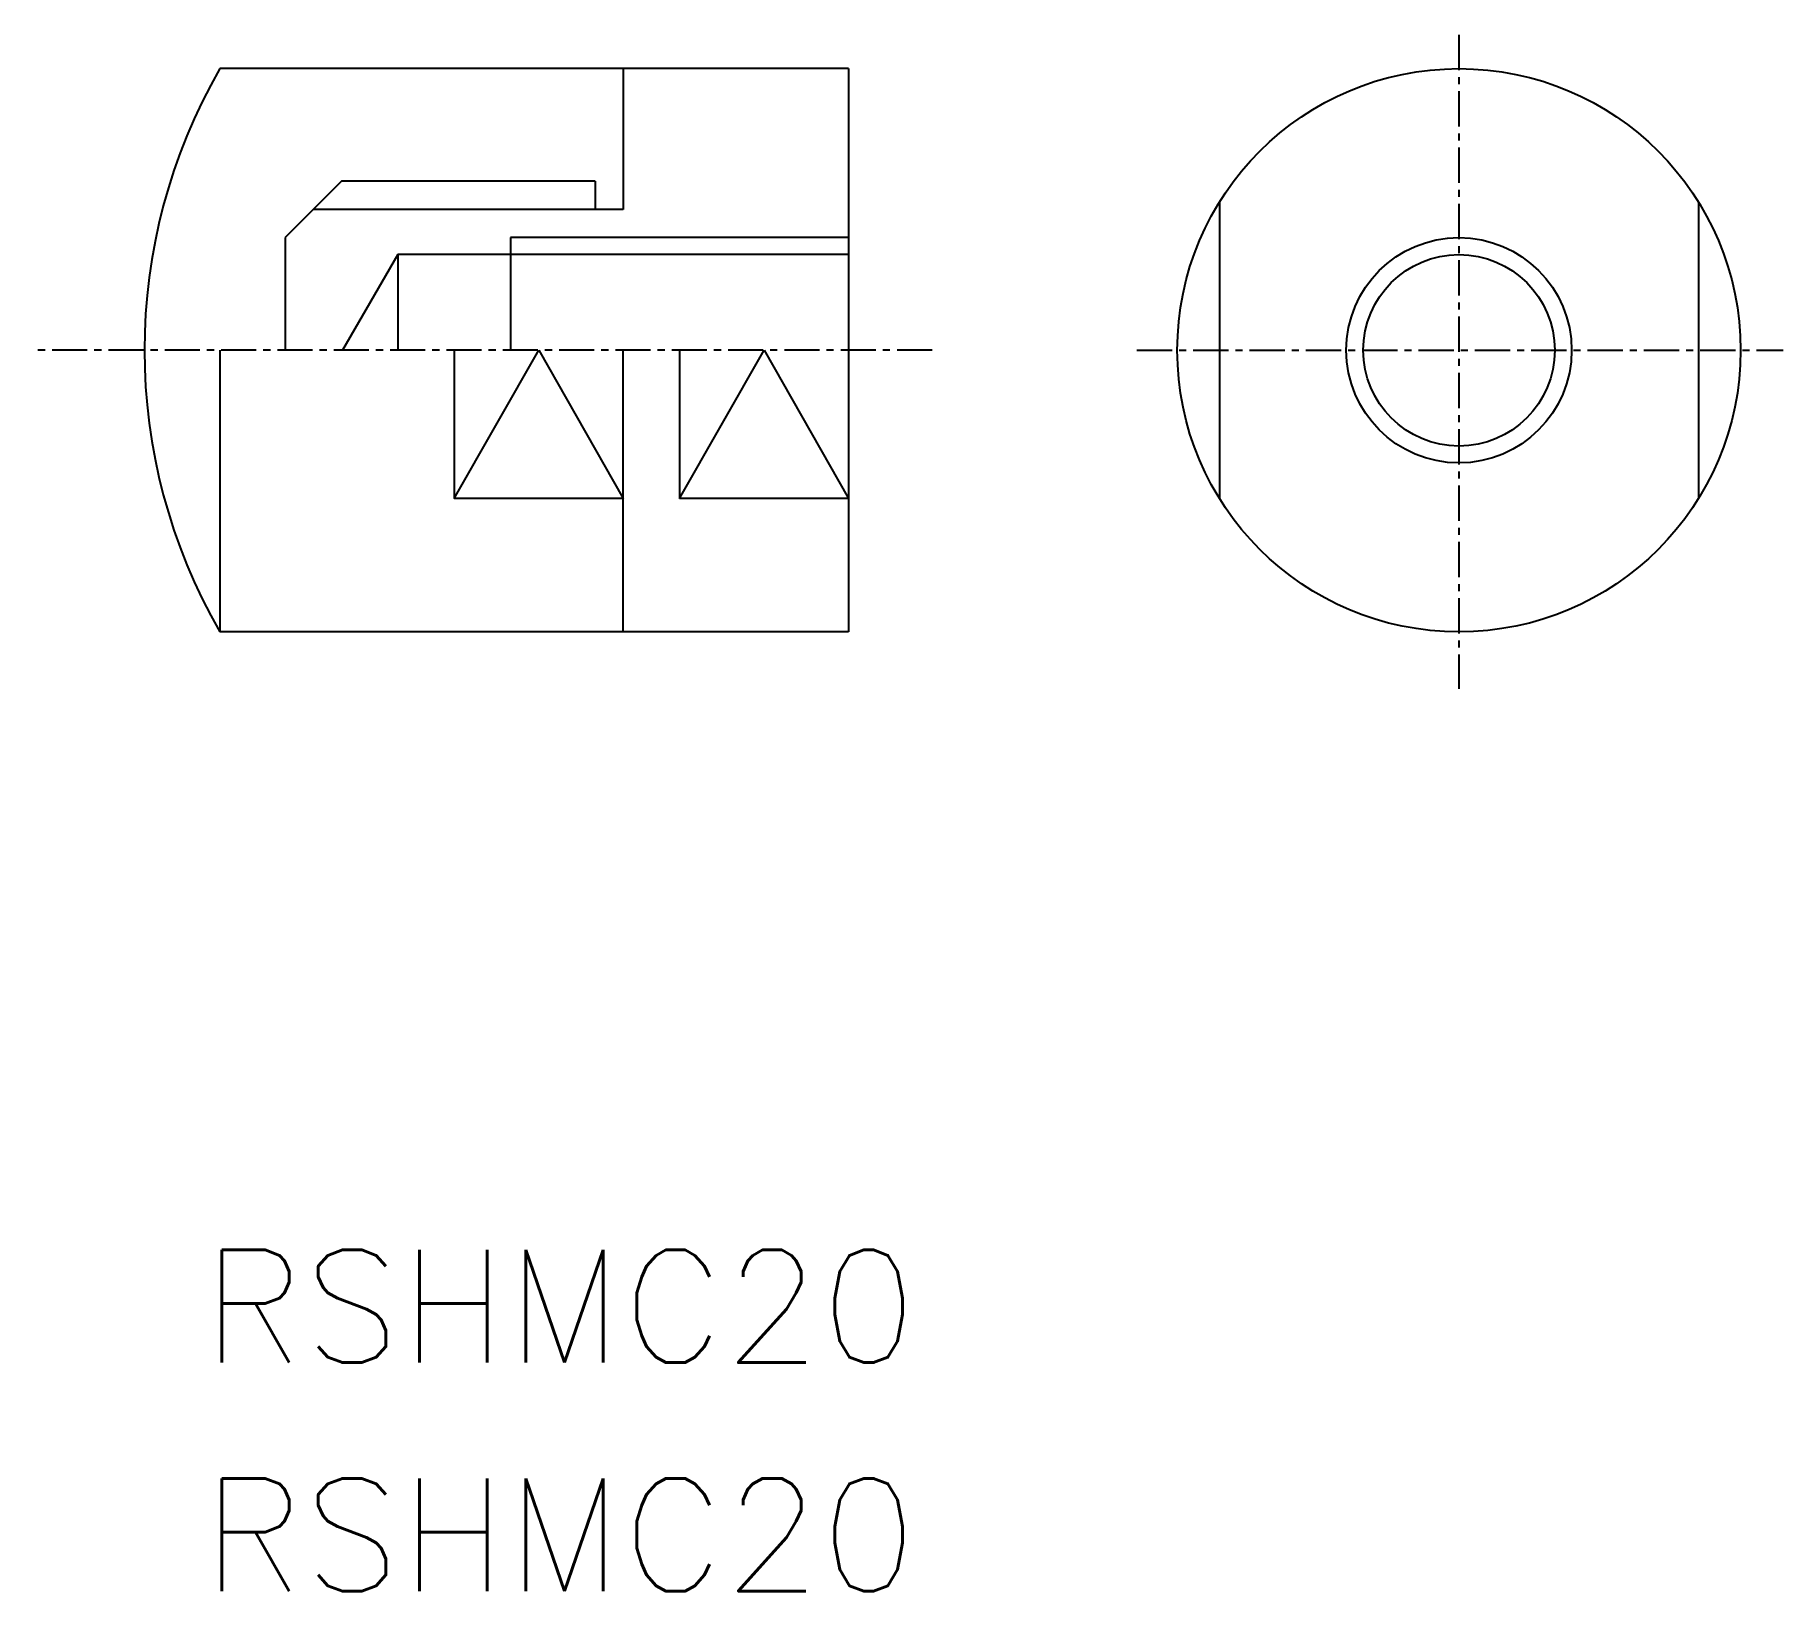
# Model space of a CAD drawing. Extents: x -130.7 to -68.7, y 1540.6 to 1595.9.
import ezdxf

# ---------------------------------------------------------------- set-up
doc = ezdxf.new("R2010")
doc.units = 0
doc.linetypes.add('CENTER', pattern=[2, 1.25, -0.25, 0.25, -0.25])
doc.layers.get('0').update_dxf_attribs({"linetype": 'CONTINUOUS'})
doc.layers.add('CENTER', color=1, linetype='CENTER')
doc.styles.get("Standard").update_dxf_attribs({"font": 'txt.shx', "bigfont": 'bigfont.shx'})

msp = doc.modelspace()

# ---------------------------------------------------------------- linework, layer by layer
at = {"linetype": 'CONTINUOUS'}
for p, q in [((-101.839, 1594.693), (-124.159, 1594.693)), ((-101.839, 1594.693), (-101.839, 1574.693)), ((-88.667, 1589.961), (-88.667, 1579.425)), ((-71.667, 1589.961), (-71.667, 1579.425)), ((-124.159, 1584.693), (-124.159, 1574.693)), ((-115.839, 1584.693), (-115.839, 1579.425)), ((-115.839, 1579.425), (-112.839, 1584.693)), ((-112.839, 1584.693), (-109.839, 1579.425)), ((-109.839, 1574.693), (-109.839, 1584.693)), ((-107.839, 1584.693), (-107.839, 1579.425)), ((-107.839, 1579.425), (-104.839, 1584.693)), ((-104.839, 1584.693), (-101.839, 1579.425)), ((-109.839, 1579.425), (-115.839, 1579.425)), ((-101.839, 1579.425), (-107.839, 1579.425)), ((-101.839, 1574.693), (-124.159, 1574.693))]:
    msp.add_line(p, q, dxfattribs=at)
at = {"color": 3}
for p, q in [((-109.839, 1594.693), (-109.839, 1589.693)), ((-119.839, 1590.693), (-121.839, 1588.693)), ((-110.839, 1590.693), (-119.839, 1590.693)), ((-110.839, 1590.693), (-110.839, 1589.693)), ((-109.839, 1589.693), (-120.839, 1589.693)), ((-121.839, 1588.693), (-121.839, 1584.693)), ((-113.839, 1588.693), (-113.839, 1584.693)), ((-101.839, 1588.693), (-113.839, 1588.693)), ((-117.839, 1588.093), (-119.802, 1584.693)), ((-117.839, 1588.093), (-117.839, 1584.693)), ((-101.839, 1588.093), (-117.839, 1588.093))]:
    msp.add_line(p, q, dxfattribs=at)
at = {"linetype": 'CONTINUOUS'}
for radius in [10, 3.4]:
    msp.add_circle((-80.167, 1584.693), radius, dxfattribs=at)
at = {"color": 3}
msp.add_circle((-80.167, 1584.693), 4, dxfattribs=at)
at = {"linetype": 'CONTINUOUS'}
msp.add_arc((-106.839, 1584.693), 20, 150, 210, dxfattribs=at)
at = {"layer": 'CENTER', "color": 1, "linetype": 'CENTER'}
for p, q in [((-80.167, 1595.89), (-80.167, 1572.674)), ((-98.869, 1584.693), (-130.727, 1584.693)), ((-91.603, 1584.693), (-68.662, 1584.693))]:
    msp.add_line(p, q, dxfattribs=at)

# ---------------------------------------------------------------- texts
for p in [(-124.783, 1548.745), (-124.783, 1540.635)]:
    msp.add_text('RSHMC20', height=4).set_placement(p)

doc.saveas('drawing.dxf')
